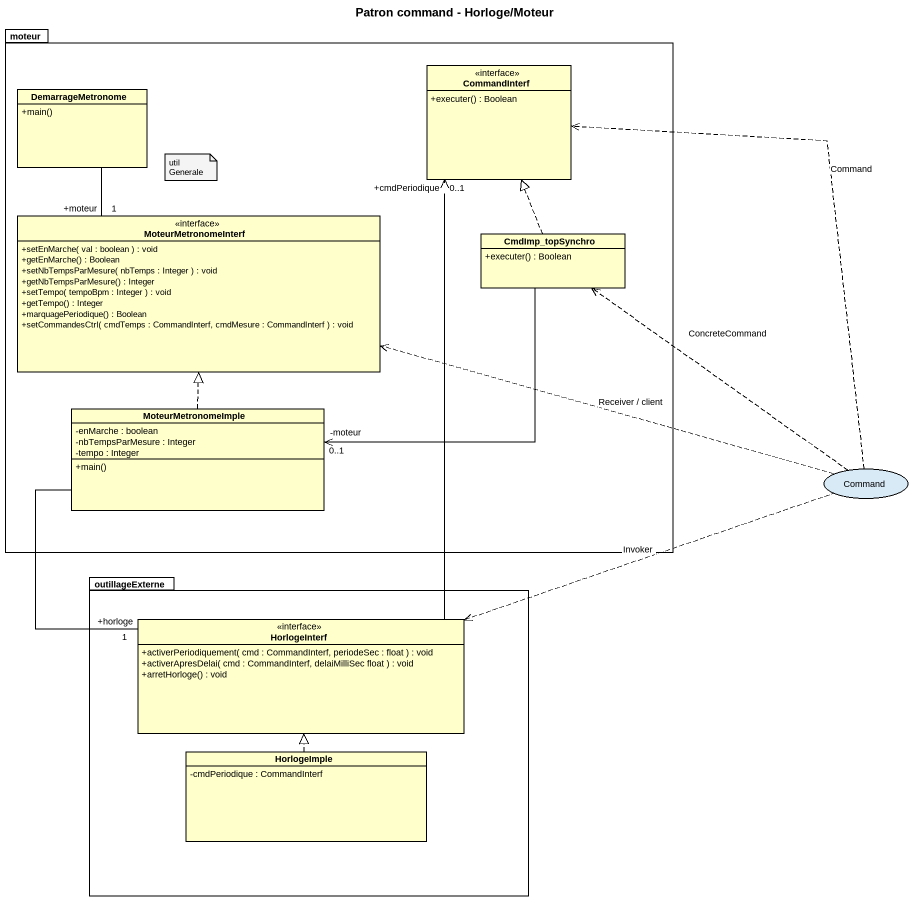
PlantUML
@startuml
title Patron command - Horloge/Moteur
allowmixing
hide circle
hide empty members
skinparam classAttributeIconSize 0
package moteur {
  interface CommandInterf {
    +executer() : Boolean
  }
  class DemarrageMetronome {
    +main()
  }
  interface MoteurMetronomeInterf {
    +setEnMarche( val : boolean ) : void
    +getEnMarche() : Boolean
    +setNbTempsParMesure( nbTemps : Integer ) : void
    +getNbTempsParMesure() : Integer
    +setTempo( tempoBpm : Integer ) : void
    +getTempo() : Integer
    +marquagePeriodique() : Boolean
    +setCommandesCtrl( cmdTemps : CommandInterf, cmdMesure : CommandInterf ) : void
  }
  class CmdImp_topSynchro {
    +executer() : Boolean
  }
  class MoteurMetronomeImple {
    -enMarche : boolean
    -nbTempsParMesure : Integer
    -tempo : Integer
    +main()
  }
}
usecase Command
package outillageExterne {
  interface HorlogeInterf {
    +activerPeriodiquement( cmd : CommandInterf, periodeSec : float ) : void
    +activerApresDelai( cmd : CommandInterf, delaiMilliSec float ) : void
    +arretHorloge() : void
  }
  class HorlogeImple {
    -cmdPeriodique : CommandInterf
  }
}
DemarrageMetronome -- "+moteur\n1" MoteurMetronomeInterf
CmdImp_topSynchro .up.|> CommandInterf
CmdImp_topSynchro -left-> "-moteur\n0..1" MoteurMetronomeImple
MoteurMetronomeImple .up.|> MoteurMetronomeInterf
MoteurMetronomeImple -- "+horloge\n1" HorlogeInterf
Command .up.> CommandInterf : Command
Command .left.> MoteurMetronomeInterf : Receiver / client
Command .up.> CmdImp_topSynchro : ConcreteCommand
Command .left.> HorlogeInterf : Invoker
HorlogeInterf -up-> "+cmdPeriodique\n0..1" CommandInterf
HorlogeImple .up.|> HorlogeInterf
note as N1
  utilGenerale
end note
@enduml
